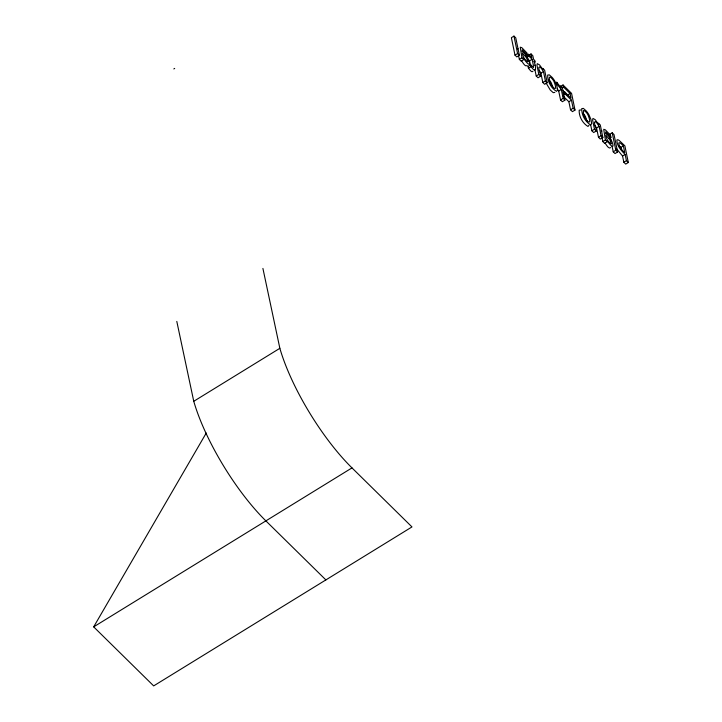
<?xml version="1.0" encoding="UTF-8"?>
<svg xmlns="http://www.w3.org/2000/svg" width="722" height="722" viewBox="0 0 722 722"><rect width="100%" height="100%" fill="white"/><g stroke="black" fill="none" stroke-linecap="round" stroke-linejoin="round"><path stroke-width="1.08" d="M589.062 125.213L587.997 126.449C582.573 123.3 578.873 116.441 579.179 110.177L580.804 109.979M532.953 71.216C531.762 73.193 529.434 69.041 528.441 68.274L528.044 66.379L530.634 64.79L533.477 67.552L533.359 65.233L532.132 59.285L528.811 56.018L528.45 54.276L525.869 55.865M527.195 65.521C525.156 67.326 522.809 62.363 521.582 60.973M610.659 147.64C608.619 149.445 606.263 144.481 605.036 143.091M517.466 49.15L518.062 48.681M262.907 268.413L279.856 348.302A105.944 31.66 58.4 0 0 351.984 467.892L411.973 526.925L153.669 685.9L93.679 626.867L206.248 433.038M554.821 92.407L553.223 92.669L550.272 90.033L546.085 82.976M173.831 68.933L174.688 68.409M513.965 36.1L511.384 37.688L514.994 55.134L516.799 56.903L519.38 55.314L515.77 37.869L513.965 36.1L517.584 53.545L519.38 55.314M514.994 55.134L517.584 53.545M527.493 55.251L522.286 49.782L522.033 51.361C528.838 54.917 534.154 73.626 523.459 58.265L523.739 59.601L521.158 61.189L519.362 59.43L521.952 57.841L520.255 47.174L521.853 47.697L527.051 53.112L527.493 55.251L525.778 56.307M528.441 55.522L531.022 53.933L532.818 55.702L533.567 59.303L534.785 60.504L535.146 62.254L533.928 61.054C536.229 67.002 536.726 74.546 531.022 66.686L530.634 64.79M527.096 57.083L528.811 56.018M530.571 65.828L529.542 60.874L532.132 59.285M528.441 68.274L531.022 66.686M547.213 82.705L545.417 80.927L543.476 71.577L541.852 69.113A5.424 1.625 58.4 0 0 539.785 66.794C536.861 66.46 541.301 74.583 540.607 76.198L538.025 77.786L536.22 76.018L538.802 74.429L536.951 65.269L537.285 63.653L539.496 64.863L543.106 69.799L542.818 68.409L544.623 70.178L547.213 82.705L544.632 84.294L542.827 82.516L540.895 73.175L539.271 70.711M540.895 73.175L543.476 71.577M542.827 82.516L545.417 80.927M560.443 86.559L563.025 84.97L571.562 93.373L575.019 110.06L572.438 111.648L570.533 109.78L568.873 101.748L563.304 96.27M561.716 88.003L563.431 86.947L563.025 84.97M558.711 91.062L561.292 89.474L557.14 84.303L556.68 82.1L560.922 87.705L560.534 85.846L562.339 87.615L564.929 100.141L562.348 101.73L560.552 99.952L558.711 91.062L557.122 88.626M562.961 92.985L564.685 91.929L571.048 98.183L570.073 93.472L563.431 86.947M563.377 94.961L565.1 93.896L564.685 91.929M570.073 93.472L567.492 95.069L563.061 90.71M560.552 99.952L563.133 98.363L561.292 89.474M568.873 101.748L571.454 100.159L565.1 93.896M570.533 109.78L573.124 108.192L571.454 100.159M602.879 137.478L601.074 135.7L599.143 126.359L597.518 123.895A5.424 1.625 58.4 0 0 595.451 121.567C592.527 121.233 596.968 129.364 596.273 130.971L593.683 132.559L591.887 130.79L594.468 129.202L592.618 120.042L592.942 118.426L595.163 119.644L598.773 124.572L598.484 123.182L600.28 124.951L602.879 137.478L600.298 139.066L598.493 137.297L596.562 127.947L594.937 125.484M596.562 127.947L599.143 126.359M598.493 137.297L601.074 135.7M609.621 134.355L612.202 132.767L614.007 134.536L617.617 151.981L615.036 153.569L613.231 151.8L612.103 146.349M610.956 137.37L605.74 131.909L605.487 133.489C612.292 137.036 617.617 155.744 606.922 140.393L607.193 141.729L604.612 143.317L602.825 141.557L605.406 139.96L603.709 129.301L605.307 129.816L610.514 135.231L610.956 137.37L609.233 138.434M325.875 579.91L265.877 520.878A105.944 31.66 58.4 0 1 193.758 401.297L279.856 348.302M613.231 151.8L615.812 150.212L612.202 132.767M621.182 149.364L620.785 147.45L623.366 145.862C614.278 136.422 621.001 150.88 624.747 152.532L623.366 145.862M622.554 156.015L625.144 154.427C621.245 150.618 616.814 145.844 616.868 140.068L617.779 139.68L619.178 140.429L624.864 145.826L628.321 162.513L625.739 164.111L623.844 162.242L622.554 156.015L616.335 148.524M623.844 162.242L626.425 160.654L625.144 154.427M93.679 626.867L351.984 467.892M601.128 130.89L602.067 130.989M534.695 65.242L535.571 65.377M528.45 54.276L531.771 57.534L531.022 53.933M619.214 145.907L620.785 147.45M528.224 59.565L529.542 60.874M521.952 57.841L523.739 59.601M538.802 74.429L540.607 76.198M563.133 98.363L564.929 100.141M573.124 108.192L575.019 110.06M594.468 129.202L596.273 130.971M605.406 139.96L607.193 141.729M615.812 150.212L617.617 151.981M626.425 160.654L628.321 162.513M528.044 66.379L528.802 67.317M583.033 113.282L583.71 114.013A4.305 1.291 58.4 0 1 585.452 116.603L586.959 120.962M548.955 79.754L549.641 80.476A4.305 1.291 58.4 0 1 551.373 83.066L552.881 87.434M193.758 401.297L176.8 321.407M610.298 137.622L610.974 140.898M601.931 137.27L602.825 141.557M590.623 124.698L591.887 130.79M534.957 69.926L536.22 76.018M518.477 55.152L519.362 59.43M549.442 77.57C547.863 83.761 559.929 96.459 553.954 81.478A4.305 1.291 58.4 0 0 552.222 78.888L550.895 77.588A4.278 1.282 58.4 0 0 549.632 77.227L549.442 77.57M583.52 111.098C581.941 117.298 594.007 129.996 588.033 115.006A4.305 1.291 58.4 0 0 586.3 112.415L584.973 111.116A4.278 1.282 58.4 0 0 583.71 110.755L583.52 111.098M557.574 90.088L556.509 91.333C551.085 88.183 547.384 81.315 547.682 75.061L549.307 74.862L552.213 77.462A7.527 2.247 58.4 0 1 555.001 81.496L556.933 86.108L557.574 90.088M591.643 123.615L590.587 124.861C585.154 121.711 581.463 114.852 581.761 108.589L583.385 108.39L586.291 110.989A7.527 2.247 58.4 0 1 589.071 115.033L591.011 119.635L591.643 123.615M527.89 61.442L527.647 61.74C524.641 59.989 522.692 56.469 522.385 53.049L526.419 57.688L527.89 61.442M611.344 143.561L611.101 143.868C608.095 142.117 606.146 138.597 605.839 135.167L609.873 139.815L611.344 143.561"/></g></svg>
